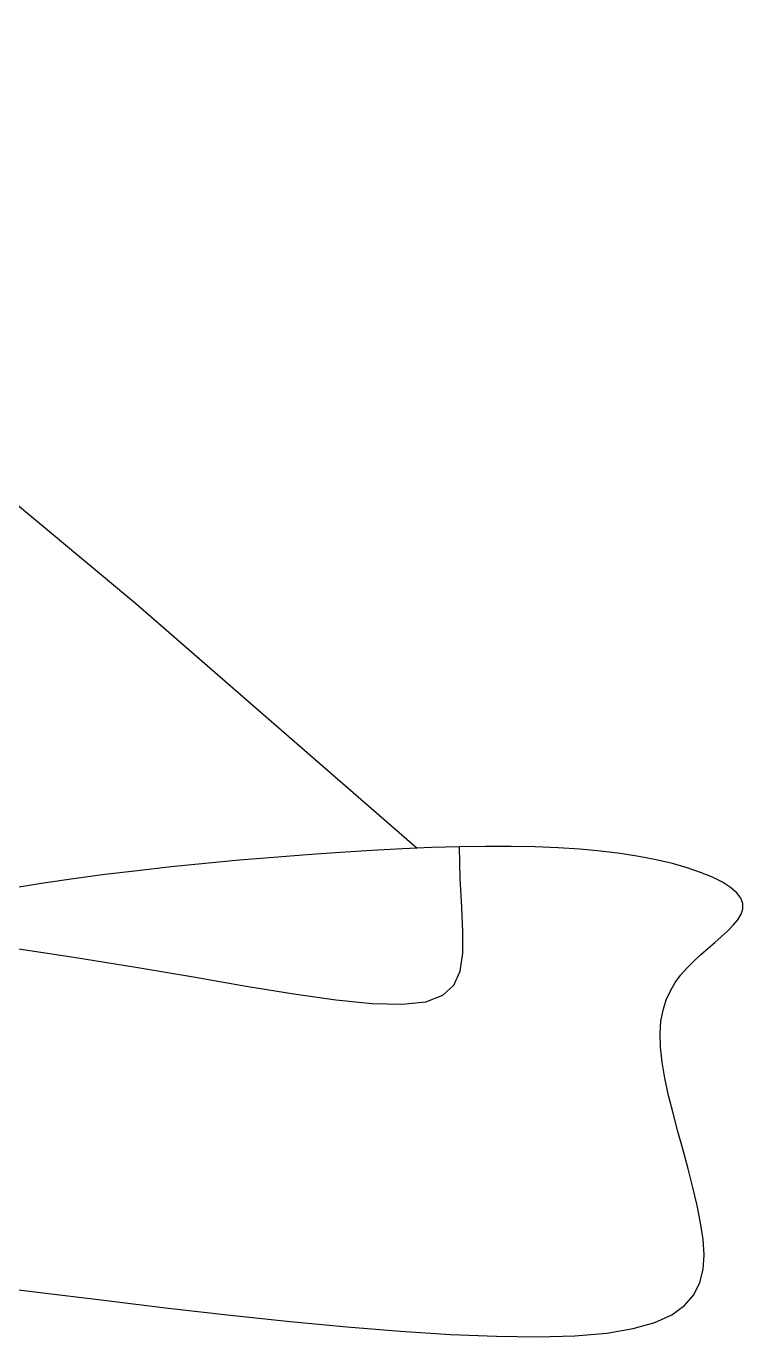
# Model space of a CAD drawing. Header units: millimetres. Extents: x 104198 to 1296755, y -81101 to 81453.
# Drawn here: x 634490.3 to 634530.8, y -26154.8 to -26080.7 of the extents above; entities that cross this region are included whole.
import ezdxf

# ---------------------------------------------------------------- set-up
doc = ezdxf.new("R2010")
doc.units = ezdxf.units.MM
doc.linetypes.add('HIDDEN2', pattern=[0.1875, 0.125, -0.0625])

# ---------------------------------------------------------------- blocks, each defined once
blk = doc.blocks.new('ghfdhrhr')
at = {"color": 250, "linetype": 'HIDDEN2', "ltscale": 600}
for p, q in [((634511.555, -32629.456), (634509.832, -32629.546)), ((634511.555, -32629.456), (634509.832, -32629.546)), ((634511.555, -32629.456), (634509.832, -32629.546)), ((634511.555, -32629.456), (634509.832, -32629.546)), ((634511.555, -32629.456), (634509.832, -32629.546)), ((634511.555, -32629.456), (634509.832, -32629.546)), ((634511.555, -32629.456), (634509.832, -32629.546)), ((634511.555, -32629.456), (634509.832, -32629.546)), ((634511.555, -32629.456), (634509.832, -32629.546)), ((634511.555, -32629.456), (634509.832, -32629.546)), ((634511.555, -32629.456), (634509.832, -32629.546)), ((634511.555, -32629.456), (634509.832, -32629.546)), ((634513.2, -32629.386), (634511.555, -32629.456)), ((634513.2, -32629.386), (634511.555, -32629.456)), ((634513.2, -32629.386), (634511.555, -32629.456)), ((634513.2, -32629.386), (634511.555, -32629.456)), ((634513.2, -32629.386), (634511.555, -32629.456)), ((634513.2, -32629.386), (634511.555, -32629.456)), ((634513.2, -32629.386), (634511.555, -32629.456)), ((634513.2, -32629.386), (634511.555, -32629.456)), ((634513.2, -32629.386), (634511.555, -32629.456)), ((634513.2, -32629.386), (634511.555, -32629.456)), ((634513.2, -32629.386), (634511.555, -32629.456)), ((634513.2, -32629.386), (634511.555, -32629.456)), ((634514.77, -32629.339), (634513.2, -32629.386)), ((634514.77, -32629.339), (634513.2, -32629.386)), ((634514.77, -32629.339), (634513.2, -32629.386)), ((634514.77, -32629.339), (634513.2, -32629.386)), ((634514.77, -32629.339), (634513.2, -32629.386)), ((634514.77, -32629.339), (634513.2, -32629.386)), ((634514.77, -32629.339), (634513.2, -32629.386)), ((634514.77, -32629.339), (634513.2, -32629.386)), ((634514.77, -32629.339), (634513.2, -32629.386)), ((634514.77, -32629.339), (634513.2, -32629.386)), ((634514.77, -32629.339), (634513.2, -32629.386)), ((634514.77, -32629.339), (634513.2, -32629.386)), ((634516.268, -32629.315), (634514.77, -32629.339)), ((634516.268, -32629.315), (634514.77, -32629.339)), ((634516.268, -32629.315), (634514.77, -32629.339)), ((634516.268, -32629.315), (634514.77, -32629.339)), ((634516.268, -32629.315), (634514.77, -32629.339)), ((634516.268, -32629.315), (634514.77, -32629.339)), ((634516.268, -32629.315), (634514.77, -32629.339)), ((634516.268, -32629.315), (634514.77, -32629.339)), ((634516.268, -32629.315), (634514.77, -32629.339)), ((634516.268, -32629.315), (634514.77, -32629.339)), ((634516.268, -32629.315), (634514.77, -32629.339)), ((634516.268, -32629.315), (634514.77, -32629.339)), ((634517.695, -32629.315), (634516.268, -32629.315)), ((634517.695, -32629.315), (634516.268, -32629.315)), ((634517.695, -32629.315), (634516.268, -32629.315)), ((634517.695, -32629.315), (634516.268, -32629.315)), ((634517.695, -32629.315), (634516.268, -32629.315)), ((634517.695, -32629.315), (634516.268, -32629.315)), ((634517.695, -32629.315), (634516.268, -32629.315)), ((634517.695, -32629.315), (634516.268, -32629.315)), ((634517.695, -32629.315), (634516.268, -32629.315)), ((634517.695, -32629.315), (634516.268, -32629.315)), ((634517.695, -32629.315), (634516.268, -32629.315)), ((634517.695, -32629.315), (634516.268, -32629.315)), ((634519.054, -32629.34), (634517.695, -32629.315)), ((634519.054, -32629.34), (634517.695, -32629.315)), ((634519.054, -32629.34), (634517.695, -32629.315)), ((634519.054, -32629.34), (634517.695, -32629.315)), ((634519.054, -32629.34), (634517.695, -32629.315)), ((634519.054, -32629.34), (634517.695, -32629.315)), ((634519.054, -32629.34), (634517.695, -32629.315)), ((634519.054, -32629.34), (634517.695, -32629.315)), ((634519.054, -32629.34), (634517.695, -32629.315)), ((634519.054, -32629.34), (634517.695, -32629.315)), ((634519.054, -32629.34), (634517.695, -32629.315)), ((634519.054, -32629.34), (634517.695, -32629.315)), ((634520.347, -32629.392), (634519.054, -32629.34)), ((634520.347, -32629.392), (634519.054, -32629.34)), ((634520.347, -32629.392), (634519.054, -32629.34)), ((634520.347, -32629.392), (634519.054, -32629.34)), ((634520.347, -32629.392), (634519.054, -32629.34)), ((634520.347, -32629.392), (634519.054, -32629.34)), ((634520.347, -32629.392), (634519.054, -32629.34)), ((634520.347, -32629.392), (634519.054, -32629.34)), ((634520.347, -32629.392), (634519.054, -32629.34)), ((634520.347, -32629.392), (634519.054, -32629.34)), ((634520.347, -32629.392), (634519.054, -32629.34)), ((634520.347, -32629.392), (634519.054, -32629.34)), ((634521.576, -32629.471), (634520.347, -32629.392)), ((634521.576, -32629.471), (634520.347, -32629.392)), ((634521.576, -32629.471), (634520.347, -32629.392)), ((634521.576, -32629.471), (634520.347, -32629.392)), ((634521.576, -32629.471), (634520.347, -32629.392)), ((634521.576, -32629.471), (634520.347, -32629.392)), ((634521.576, -32629.471), (634520.347, -32629.392)), ((634521.576, -32629.471), (634520.347, -32629.392)), ((634521.576, -32629.471), (634520.347, -32629.392)), ((634521.576, -32629.471), (634520.347, -32629.392)), ((634521.576, -32629.471), (634520.347, -32629.392)), ((634521.576, -32629.471), (634520.347, -32629.392)), ((634522.744, -32629.578), (634521.576, -32629.471)), ((634522.744, -32629.578), (634521.576, -32629.471)), ((634522.744, -32629.578), (634521.576, -32629.471)), ((634522.744, -32629.578), (634521.576, -32629.471)), ((634522.744, -32629.578), (634521.576, -32629.471)), ((634522.744, -32629.578), (634521.576, -32629.471)), ((634522.744, -32629.578), (634521.576, -32629.471)), ((634522.744, -32629.578), (634521.576, -32629.471)), ((634522.744, -32629.578), (634521.576, -32629.471)), ((634522.744, -32629.578), (634521.576, -32629.471)), ((634522.744, -32629.578), (634521.576, -32629.471)), ((634522.744, -32629.578), (634521.576, -32629.471)), ((634502.342, -32630.101), (634500.407, -32630.283)), ((634502.342, -32630.101), (634500.407, -32630.283)), ((634502.342, -32630.101), (634500.407, -32630.283)), ((634502.342, -32630.101), (634500.407, -32630.283)), ((634502.342, -32630.101), (634500.407, -32630.283)), ((634502.342, -32630.101), (634500.407, -32630.283)), ((634502.342, -32630.101), (634500.407, -32630.283)), ((634502.342, -32630.101), (634500.407, -32630.283)), ((634502.342, -32630.101), (634500.407, -32630.283)), ((634502.342, -32630.101), (634500.407, -32630.283)), ((634502.342, -32630.101), (634500.407, -32630.283)), ((634502.342, -32630.101), (634500.407, -32630.283)), ((634504.27, -32629.936), (634502.342, -32630.101)), ((634504.27, -32629.936), (634502.342, -32630.101)), ((634504.27, -32629.936), (634502.342, -32630.101)), ((634504.27, -32629.936), (634502.342, -32630.101)), ((634504.27, -32629.936), (634502.342, -32630.101)), ((634504.27, -32629.936), (634502.342, -32630.101)), ((634504.27, -32629.936), (634502.342, -32630.101)), ((634504.27, -32629.936), (634502.342, -32630.101)), ((634504.27, -32629.936), (634502.342, -32630.101)), ((634504.27, -32629.936), (634502.342, -32630.101)), ((634504.27, -32629.936), (634502.342, -32630.101)), ((634504.27, -32629.936), (634502.342, -32630.101)), ((634506.173, -32629.787), (634504.27, -32629.936)), ((634506.173, -32629.787), (634504.27, -32629.936)), ((634506.173, -32629.787), (634504.27, -32629.936)), ((634506.173, -32629.787), (634504.27, -32629.936)), ((634506.173, -32629.787), (634504.27, -32629.936)), ((634506.173, -32629.787), (634504.27, -32629.936)), ((634506.173, -32629.787), (634504.27, -32629.936)), ((634506.173, -32629.787), (634504.27, -32629.936)), ((634506.173, -32629.787), (634504.27, -32629.936)), ((634506.173, -32629.787), (634504.27, -32629.936)), ((634506.173, -32629.787), (634504.27, -32629.936)), ((634506.173, -32629.787), (634504.27, -32629.936)), ((634508.034, -32629.657), (634506.173, -32629.787)), ((634508.034, -32629.657), (634506.173, -32629.787)), ((634508.034, -32629.657), (634506.173, -32629.787)), ((634508.034, -32629.657), (634506.173, -32629.787)), ((634508.034, -32629.657), (634506.173, -32629.787)), ((634508.034, -32629.657), (634506.173, -32629.787)), ((634508.034, -32629.657), (634506.173, -32629.787)), ((634508.034, -32629.657), (634506.173, -32629.787)), ((634508.034, -32629.657), (634506.173, -32629.787)), ((634508.034, -32629.657), (634506.173, -32629.787)), ((634508.034, -32629.657), (634506.173, -32629.787)), ((634508.034, -32629.657), (634506.173, -32629.787)), ((634509.832, -32629.546), (634508.034, -32629.657)), ((634509.832, -32629.546), (634508.034, -32629.657)), ((634509.832, -32629.546), (634508.034, -32629.657)), ((634509.832, -32629.546), (634508.034, -32629.657)), ((634509.832, -32629.546), (634508.034, -32629.657)), ((634509.832, -32629.546), (634508.034, -32629.657)), ((634509.832, -32629.546), (634508.034, -32629.657)), ((634509.832, -32629.546), (634508.034, -32629.657)), ((634509.832, -32629.546), (634508.034, -32629.657)), ((634509.832, -32629.546), (634508.034, -32629.657)), ((634509.832, -32629.546), (634508.034, -32629.657)), ((634509.832, -32629.546), (634508.034, -32629.657)), ((634523.852, -32629.715), (634522.744, -32629.578)), ((634523.852, -32629.715), (634522.744, -32629.578)), ((634523.852, -32629.715), (634522.744, -32629.578)), ((634523.852, -32629.715), (634522.744, -32629.578)), ((634523.852, -32629.715), (634522.744, -32629.578)), ((634523.852, -32629.715), (634522.744, -32629.578)), ((634523.852, -32629.715), (634522.744, -32629.578)), ((634523.852, -32629.715), (634522.744, -32629.578)), ((634523.852, -32629.715), (634522.744, -32629.578)), ((634523.852, -32629.715), (634522.744, -32629.578)), ((634523.852, -32629.715), (634522.744, -32629.578)), ((634523.852, -32629.715), (634522.744, -32629.578)), ((634524.903, -32629.881), (634523.852, -32629.715)), ((634524.903, -32629.881), (634523.852, -32629.715)), ((634524.903, -32629.881), (634523.852, -32629.715)), ((634524.903, -32629.881), (634523.852, -32629.715)), ((634524.903, -32629.881), (634523.852, -32629.715)), ((634524.903, -32629.881), (634523.852, -32629.715)), ((634524.903, -32629.881), (634523.852, -32629.715)), ((634524.903, -32629.881), (634523.852, -32629.715)), ((634524.903, -32629.881), (634523.852, -32629.715)), ((634524.903, -32629.881), (634523.852, -32629.715)), ((634524.903, -32629.881), (634523.852, -32629.715)), ((634524.903, -32629.881), (634523.852, -32629.715)), ((634525.89, -32630.074), (634524.903, -32629.881)), ((634525.89, -32630.074), (634524.903, -32629.881)), ((634525.89, -32630.074), (634524.903, -32629.881)), ((634525.89, -32630.074), (634524.903, -32629.881)), ((634525.89, -32630.074), (634524.903, -32629.881)), ((634525.89, -32630.074), (634524.903, -32629.881)), ((634525.89, -32630.074), (634524.903, -32629.881)), ((634525.89, -32630.074), (634524.903, -32629.881)), ((634525.89, -32630.074), (634524.903, -32629.881)), ((634525.89, -32630.074), (634524.903, -32629.881)), ((634525.89, -32630.074), (634524.903, -32629.881)), ((634525.89, -32630.074), (634524.903, -32629.881)), ((634526.806, -32630.292), (634525.89, -32630.074)), ((634526.806, -32630.292), (634525.89, -32630.074)), ((634526.806, -32630.292), (634525.89, -32630.074)), ((634526.806, -32630.292), (634525.89, -32630.074)), ((634526.806, -32630.292), (634525.89, -32630.074)), ((634526.806, -32630.292), (634525.89, -32630.074)), ((634526.806, -32630.292), (634525.89, -32630.074)), ((634526.806, -32630.292), (634525.89, -32630.074)), ((634526.806, -32630.292), (634525.89, -32630.074)), ((634526.806, -32630.292), (634525.89, -32630.074)), ((634526.806, -32630.292), (634525.89, -32630.074)), ((634526.806, -32630.292), (634525.89, -32630.074)), ((634494.742, -32630.914), (634492.961, -32631.151)), ((634494.742, -32630.914), (634492.961, -32631.151)), ((634494.742, -32630.914), (634492.961, -32631.151)), ((634494.742, -32630.914), (634492.961, -32631.151)), ((634494.742, -32630.914), (634492.961, -32631.151)), ((634494.742, -32630.914), (634492.961, -32631.151)), ((634494.742, -32630.914), (634492.961, -32631.151)), ((634494.742, -32630.914), (634492.961, -32631.151)), ((634494.742, -32630.914), (634492.961, -32631.151)), ((634494.742, -32630.914), (634492.961, -32631.151)), ((634494.742, -32630.914), (634492.961, -32631.151)), ((634494.742, -32630.914), (634492.961, -32631.151)), ((634496.588, -32630.69), (634494.742, -32630.914)), ((634496.588, -32630.69), (634494.742, -32630.914)), ((634496.588, -32630.69), (634494.742, -32630.914)), ((634496.588, -32630.69), (634494.742, -32630.914)), ((634496.588, -32630.69), (634494.742, -32630.914)), ((634496.588, -32630.69), (634494.742, -32630.914)), ((634496.588, -32630.69), (634494.742, -32630.914)), ((634496.588, -32630.69), (634494.742, -32630.914)), ((634496.588, -32630.69), (634494.742, -32630.914)), ((634496.588, -32630.69), (634494.742, -32630.914)), ((634496.588, -32630.69), (634494.742, -32630.914)), ((634496.588, -32630.69), (634494.742, -32630.914)), ((634498.483, -32630.48), (634496.588, -32630.69)), ((634498.483, -32630.48), (634496.588, -32630.69)), ((634498.483, -32630.48), (634496.588, -32630.69)), ((634498.483, -32630.48), (634496.588, -32630.69)), ((634498.483, -32630.48), (634496.588, -32630.69)), ((634498.483, -32630.48), (634496.588, -32630.69)), ((634498.483, -32630.48), (634496.588, -32630.69)), ((634498.483, -32630.48), (634496.588, -32630.69)), ((634498.483, -32630.48), (634496.588, -32630.69)), ((634498.483, -32630.48), (634496.588, -32630.69)), ((634498.483, -32630.48), (634496.588, -32630.69)), ((634498.483, -32630.48), (634496.588, -32630.69)), ((634500.407, -32630.283), (634498.483, -32630.48)), ((634500.407, -32630.283), (634498.483, -32630.48)), ((634500.407, -32630.283), (634498.483, -32630.48)), ((634500.407, -32630.283), (634498.483, -32630.48)), ((634500.407, -32630.283), (634498.483, -32630.48)), ((634500.407, -32630.283), (634498.483, -32630.48)), ((634500.407, -32630.283), (634498.483, -32630.48)), ((634500.407, -32630.283), (634498.483, -32630.48)), ((634500.407, -32630.283), (634498.483, -32630.48)), ((634500.407, -32630.283), (634498.483, -32630.48)), ((634500.407, -32630.283), (634498.483, -32630.48)), ((634500.407, -32630.283), (634498.483, -32630.48)), ((634527.645, -32630.531), (634526.806, -32630.292)), ((634527.645, -32630.531), (634526.806, -32630.292)), ((634527.645, -32630.531), (634526.806, -32630.292)), ((634527.645, -32630.531), (634526.806, -32630.292)), ((634527.645, -32630.531), (634526.806, -32630.292)), ((634527.645, -32630.531), (634526.806, -32630.292)), ((634527.645, -32630.531), (634526.806, -32630.292)), ((634527.645, -32630.531), (634526.806, -32630.292)), ((634527.645, -32630.531), (634526.806, -32630.292)), ((634527.645, -32630.531), (634526.806, -32630.292)), ((634527.645, -32630.531), (634526.806, -32630.292)), ((634527.645, -32630.531), (634526.806, -32630.292)), ((634528.4, -32630.788), (634527.645, -32630.531)), ((634528.4, -32630.788), (634527.645, -32630.531)), ((634528.4, -32630.788), (634527.645, -32630.531)), ((634528.4, -32630.788), (634527.645, -32630.531)), ((634528.4, -32630.788), (634527.645, -32630.531)), ((634528.4, -32630.788), (634527.645, -32630.531)), ((634528.4, -32630.788), (634527.645, -32630.531)), ((634528.4, -32630.788), (634527.645, -32630.531)), ((634528.4, -32630.788), (634527.645, -32630.531)), ((634528.4, -32630.788), (634527.645, -32630.531)), ((634528.4, -32630.788), (634527.645, -32630.531)), ((634528.4, -32630.788), (634527.645, -32630.531)), ((634529.063, -32631.06), (634528.4, -32630.788)), ((634529.063, -32631.06), (634528.4, -32630.788)), ((634529.063, -32631.06), (634528.4, -32630.788)), ((634529.063, -32631.06), (634528.4, -32630.788)), ((634529.063, -32631.06), (634528.4, -32630.788)), ((634529.063, -32631.06), (634528.4, -32630.788)), ((634529.063, -32631.06), (634528.4, -32630.788)), ((634529.063, -32631.06), (634528.4, -32630.788)), ((634529.063, -32631.06), (634528.4, -32630.788)), ((634529.063, -32631.06), (634528.4, -32630.788)), ((634529.063, -32631.06), (634528.4, -32630.788)), ((634529.063, -32631.06), (634528.4, -32630.788)), ((634491.265, -32631.398), (634489.663, -32631.652)), ((634491.265, -32631.398), (634489.663, -32631.652)), ((634491.265, -32631.398), (634489.663, -32631.652)), ((634491.265, -32631.398), (634489.663, -32631.652)), ((634491.265, -32631.398), (634489.663, -32631.652)), ((634491.265, -32631.398), (634489.663, -32631.652)), ((634491.265, -32631.398), (634489.663, -32631.652)), ((634491.265, -32631.398), (634489.663, -32631.652)), ((634491.265, -32631.398), (634489.663, -32631.652)), ((634491.265, -32631.398), (634489.663, -32631.652)), ((634491.265, -32631.398), (634489.663, -32631.652)), ((634491.265, -32631.398), (634489.663, -32631.652)), ((634492.961, -32631.151), (634491.265, -32631.398)), ((634492.961, -32631.151), (634491.265, -32631.398)), ((634492.961, -32631.151), (634491.265, -32631.398)), ((634492.961, -32631.151), (634491.265, -32631.398)), ((634492.961, -32631.151), (634491.265, -32631.398)), ((634492.961, -32631.151), (634491.265, -32631.398)), ((634492.961, -32631.151), (634491.265, -32631.398)), ((634492.961, -32631.151), (634491.265, -32631.398)), ((634492.961, -32631.151), (634491.265, -32631.398)), ((634492.961, -32631.151), (634491.265, -32631.398)), ((634492.961, -32631.151), (634491.265, -32631.398)), ((634492.961, -32631.151), (634491.265, -32631.398)), ((634529.63, -32631.344), (634529.063, -32631.06)), ((634529.63, -32631.344), (634529.063, -32631.06)), ((634529.63, -32631.344), (634529.063, -32631.06)), ((634529.63, -32631.344), (634529.063, -32631.06)), ((634529.63, -32631.344), (634529.063, -32631.06)), ((634529.63, -32631.344), (634529.063, -32631.06)), ((634529.63, -32631.344), (634529.063, -32631.06)), ((634529.63, -32631.344), (634529.063, -32631.06)), ((634529.63, -32631.344), (634529.063, -32631.06)), ((634529.63, -32631.344), (634529.063, -32631.06)), ((634529.63, -32631.344), (634529.063, -32631.06)), ((634529.63, -32631.344), (634529.063, -32631.06)), ((634530.091, -32631.637), (634529.63, -32631.344)), ((634530.091, -32631.637), (634529.63, -32631.344)), ((634530.091, -32631.637), (634529.63, -32631.344)), ((634530.091, -32631.637), (634529.63, -32631.344)), ((634530.091, -32631.637), (634529.63, -32631.344)), ((634530.091, -32631.637), (634529.63, -32631.344)), ((634530.091, -32631.637), (634529.63, -32631.344)), ((634530.091, -32631.637), (634529.63, -32631.344)), ((634530.091, -32631.637), (634529.63, -32631.344)), ((634530.091, -32631.637), (634529.63, -32631.344)), ((634530.091, -32631.637), (634529.63, -32631.344)), ((634530.091, -32631.637), (634529.63, -32631.344)), ((634530.441, -32631.937), (634530.091, -32631.637)), ((634530.441, -32631.937), (634530.091, -32631.637)), ((634530.441, -32631.937), (634530.091, -32631.637)), ((634530.441, -32631.937), (634530.091, -32631.637)), ((634530.441, -32631.937), (634530.091, -32631.637)), ((634530.441, -32631.937), (634530.091, -32631.637)), ((634530.441, -32631.937), (634530.091, -32631.637)), ((634530.441, -32631.937), (634530.091, -32631.637)), ((634530.441, -32631.937), (634530.091, -32631.637)), ((634530.441, -32631.937), (634530.091, -32631.637)), ((634530.441, -32631.937), (634530.091, -32631.637)), ((634530.441, -32631.937), (634530.091, -32631.637)), ((634530.673, -32632.239), (634530.441, -32631.937)), ((634530.673, -32632.239), (634530.441, -32631.937)), ((634530.673, -32632.239), (634530.441, -32631.937)), ((634530.673, -32632.239), (634530.441, -32631.937)), ((634530.673, -32632.239), (634530.441, -32631.937)), ((634530.673, -32632.239), (634530.441, -32631.937)), ((634530.673, -32632.239), (634530.441, -32631.937)), ((634530.673, -32632.239), (634530.441, -32631.937)), ((634530.673, -32632.239), (634530.441, -32631.937)), ((634530.673, -32632.239), (634530.441, -32631.937)), ((634530.673, -32632.239), (634530.441, -32631.937)), ((634530.673, -32632.239), (634530.441, -32631.937)), ((634530.783, -32632.542), (634530.673, -32632.239)), ((634530.783, -32632.542), (634530.673, -32632.239)), ((634530.783, -32632.542), (634530.673, -32632.239)), ((634530.783, -32632.542), (634530.673, -32632.239)), ((634530.783, -32632.542), (634530.673, -32632.239)), ((634530.783, -32632.542), (634530.673, -32632.239)), ((634530.783, -32632.542), (634530.673, -32632.239)), ((634530.783, -32632.542), (634530.673, -32632.239)), ((634530.783, -32632.542), (634530.673, -32632.239)), ((634530.783, -32632.542), (634530.673, -32632.239)), ((634530.783, -32632.542), (634530.673, -32632.239)), ((634530.783, -32632.542), (634530.673, -32632.239)), ((634530.5, -32633.462), (634530.683, -32633.152)), ((634530.5, -32633.462), (634530.683, -32633.152)), ((634530.5, -32633.462), (634530.683, -32633.152)), ((634530.5, -32633.462), (634530.683, -32633.152)), ((634530.5, -32633.462), (634530.683, -32633.152)), ((634530.5, -32633.462), (634530.683, -32633.152)), ((634530.5, -32633.462), (634530.683, -32633.152)), ((634530.5, -32633.462), (634530.683, -32633.152)), ((634530.5, -32633.462), (634530.683, -32633.152)), ((634530.5, -32633.462), (634530.683, -32633.152)), ((634530.5, -32633.462), (634530.683, -32633.152)), ((634530.5, -32633.462), (634530.683, -32633.152)), ((634530.683, -32633.152), (634530.782, -32632.846)), ((634530.683, -32633.152), (634530.782, -32632.846)), ((634530.683, -32633.152), (634530.782, -32632.846)), ((634530.683, -32633.152), (634530.782, -32632.846)), ((634530.683, -32633.152), (634530.782, -32632.846)), ((634530.683, -32633.152), (634530.782, -32632.846)), ((634530.683, -32633.152), (634530.782, -32632.846)), ((634530.683, -32633.152), (634530.782, -32632.846)), ((634530.683, -32633.152), (634530.782, -32632.846)), ((634530.683, -32633.152), (634530.782, -32632.846)), ((634530.683, -32633.152), (634530.782, -32632.846)), ((634530.683, -32633.152), (634530.782, -32632.846)), ((634530.782, -32632.846), (634530.783, -32632.542)), ((634530.782, -32632.846), (634530.783, -32632.542)), ((634530.782, -32632.846), (634530.783, -32632.542)), ((634530.782, -32632.846), (634530.783, -32632.542)), ((634530.782, -32632.846), (634530.783, -32632.542)), ((634530.782, -32632.846), (634530.783, -32632.542)), ((634530.782, -32632.846), (634530.783, -32632.542)), ((634530.782, -32632.846), (634530.783, -32632.542)), ((634530.782, -32632.846), (634530.783, -32632.542)), ((634530.782, -32632.846), (634530.783, -32632.542)), ((634530.782, -32632.846), (634530.783, -32632.542)), ((634530.782, -32632.846), (634530.783, -32632.542)), ((634529.937, -32634.093), (634530.247, -32633.775)), ((634529.937, -32634.093), (634530.247, -32633.775)), ((634529.937, -32634.093), (634530.247, -32633.775)), ((634529.937, -32634.093), (634530.247, -32633.775)), ((634529.937, -32634.093), (634530.247, -32633.775)), ((634529.937, -32634.093), (634530.247, -32633.775)), ((634529.937, -32634.093), (634530.247, -32633.775)), ((634529.937, -32634.093), (634530.247, -32633.775)), ((634529.937, -32634.093), (634530.247, -32633.775)), ((634529.937, -32634.093), (634530.247, -32633.775)), ((634529.937, -32634.093), (634530.247, -32633.775)), ((634529.937, -32634.093), (634530.247, -32633.775)), ((634530.247, -32633.775), (634530.5, -32633.462)), ((634530.247, -32633.775), (634530.5, -32633.462)), ((634530.247, -32633.775), (634530.5, -32633.462)), ((634530.247, -32633.775), (634530.5, -32633.462)), ((634530.247, -32633.775), (634530.5, -32633.462)), ((634530.247, -32633.775), (634530.5, -32633.462)), ((634530.247, -32633.775), (634530.5, -32633.462)), ((634530.247, -32633.775), (634530.5, -32633.462)), ((634530.247, -32633.775), (634530.5, -32633.462)), ((634530.247, -32633.775), (634530.5, -32633.462)), ((634530.247, -32633.775), (634530.5, -32633.462)), ((634530.247, -32633.775), (634530.5, -32633.462)), ((634529.2, -32634.749), (634529.583, -32634.417)), ((634529.2, -32634.749), (634529.583, -32634.417)), ((634529.2, -32634.749), (634529.583, -32634.417)), ((634529.2, -32634.749), (634529.583, -32634.417)), ((634529.2, -32634.749), (634529.583, -32634.417)), ((634529.2, -32634.749), (634529.583, -32634.417)), ((634529.2, -32634.749), (634529.583, -32634.417)), ((634529.2, -32634.749), (634529.583, -32634.417)), ((634529.2, -32634.749), (634529.583, -32634.417)), ((634529.2, -32634.749), (634529.583, -32634.417)), ((634529.2, -32634.749), (634529.583, -32634.417)), ((634529.2, -32634.749), (634529.583, -32634.417)), ((634529.583, -32634.417), (634529.937, -32634.093)), ((634529.583, -32634.417), (634529.937, -32634.093)), ((634529.583, -32634.417), (634529.937, -32634.093)), ((634529.583, -32634.417), (634529.937, -32634.093)), ((634529.583, -32634.417), (634529.937, -32634.093)), ((634529.583, -32634.417), (634529.937, -32634.093)), ((634529.583, -32634.417), (634529.937, -32634.093)), ((634529.583, -32634.417), (634529.937, -32634.093)), ((634529.583, -32634.417), (634529.937, -32634.093)), ((634529.583, -32634.417), (634529.937, -32634.093)), ((634529.583, -32634.417), (634529.937, -32634.093)), ((634529.583, -32634.417), (634529.937, -32634.093)), ((634528.4, -32635.437), (634528.801, -32635.088)), ((634528.4, -32635.437), (634528.801, -32635.088)), ((634528.4, -32635.437), (634528.801, -32635.088)), ((634528.4, -32635.437), (634528.801, -32635.088)), ((634528.4, -32635.437), (634528.801, -32635.088)), ((634528.4, -32635.437), (634528.801, -32635.088)), ((634528.4, -32635.437), (634528.801, -32635.088)), ((634528.4, -32635.437), (634528.801, -32635.088)), ((634528.4, -32635.437), (634528.801, -32635.088)), ((634528.4, -32635.437), (634528.801, -32635.088)), ((634528.4, -32635.437), (634528.801, -32635.088)), ((634528.4, -32635.437), (634528.801, -32635.088)), ((634528.801, -32635.088), (634529.2, -32634.749)), ((634528.801, -32635.088), (634529.2, -32634.749)), ((634528.801, -32635.088), (634529.2, -32634.749)), ((634528.801, -32635.088), (634529.2, -32634.749)), ((634528.801, -32635.088), (634529.2, -32634.749)), ((634528.801, -32635.088), (634529.2, -32634.749)), ((634528.801, -32635.088), (634529.2, -32634.749)), ((634528.801, -32635.088), (634529.2, -32634.749)), ((634528.801, -32635.088), (634529.2, -32634.749)), ((634528.801, -32635.088), (634529.2, -32634.749)), ((634528.801, -32635.088), (634529.2, -32634.749)), ((634528.801, -32635.088), (634529.2, -32634.749)), ((634527.636, -32636.173), (634528.009, -32635.796)), ((634527.636, -32636.173), (634528.009, -32635.796)), ((634527.636, -32636.173), (634528.009, -32635.796)), ((634527.636, -32636.173), (634528.009, -32635.796)), ((634527.636, -32636.173), (634528.009, -32635.796)), ((634527.636, -32636.173), (634528.009, -32635.796)), ((634527.636, -32636.173), (634528.009, -32635.796)), ((634527.636, -32636.173), (634528.009, -32635.796)), ((634527.636, -32636.173), (634528.009, -32635.796)), ((634527.636, -32636.173), (634528.009, -32635.796)), ((634527.636, -32636.173), (634528.009, -32635.796)), ((634527.636, -32636.173), (634528.009, -32635.796)), ((634528.009, -32635.796), (634528.4, -32635.437)), ((634528.009, -32635.796), (634528.4, -32635.437)), ((634528.009, -32635.796), (634528.4, -32635.437)), ((634528.009, -32635.796), (634528.4, -32635.437)), ((634528.009, -32635.796), (634528.4, -32635.437)), ((634528.009, -32635.796), (634528.4, -32635.437)), ((634528.009, -32635.796), (634528.4, -32635.437)), ((634528.009, -32635.796), (634528.4, -32635.437)), ((634528.009, -32635.796), (634528.4, -32635.437)), ((634528.009, -32635.796), (634528.4, -32635.437)), ((634528.009, -32635.796), (634528.4, -32635.437)), ((634528.009, -32635.796), (634528.4, -32635.437)), ((634526.972, -32637.006), (634527.288, -32636.574)), ((634526.972, -32637.006), (634527.288, -32636.574)), ((634526.972, -32637.006), (634527.288, -32636.574)), ((634526.972, -32637.006), (634527.288, -32636.574)), ((634526.972, -32637.006), (634527.288, -32636.574)), ((634526.972, -32637.006), (634527.288, -32636.574)), ((634526.972, -32637.006), (634527.288, -32636.574)), ((634526.972, -32637.006), (634527.288, -32636.574)), ((634526.972, -32637.006), (634527.288, -32636.574)), ((634526.972, -32637.006), (634527.288, -32636.574)), ((634526.972, -32637.006), (634527.288, -32636.574)), ((634526.972, -32637.006), (634527.288, -32636.574)), ((634527.288, -32636.574), (634527.636, -32636.173)), ((634527.288, -32636.574), (634527.636, -32636.173)), ((634527.288, -32636.574), (634527.636, -32636.173)), ((634527.288, -32636.574), (634527.636, -32636.173)), ((634527.288, -32636.574), (634527.636, -32636.173)), ((634527.288, -32636.574), (634527.636, -32636.173)), ((634527.288, -32636.574), (634527.636, -32636.173)), ((634527.288, -32636.574), (634527.636, -32636.173)), ((634527.288, -32636.574), (634527.636, -32636.173)), ((634527.288, -32636.574), (634527.636, -32636.173)), ((634527.288, -32636.574), (634527.636, -32636.173)), ((634527.288, -32636.574), (634527.636, -32636.173)), ((634526.463, -32637.993), (634526.694, -32637.477)), ((634526.463, -32637.993), (634526.694, -32637.477)), ((634526.463, -32637.993), (634526.694, -32637.477)), ((634526.463, -32637.993), (634526.694, -32637.477)), ((634526.463, -32637.993), (634526.694, -32637.477)), ((634526.463, -32637.993), (634526.694, -32637.477)), ((634526.463, -32637.993), (634526.694, -32637.477)), ((634526.463, -32637.993), (634526.694, -32637.477)), ((634526.463, -32637.993), (634526.694, -32637.477)), ((634526.463, -32637.993), (634526.694, -32637.477)), ((634526.463, -32637.993), (634526.694, -32637.477)), ((634526.463, -32637.993), (634526.694, -32637.477)), ((634526.694, -32637.477), (634526.972, -32637.006)), ((634526.694, -32637.477), (634526.972, -32637.006)), ((634526.694, -32637.477), (634526.972, -32637.006)), ((634526.694, -32637.477), (634526.972, -32637.006)), ((634526.694, -32637.477), (634526.972, -32637.006)), ((634526.694, -32637.477), (634526.972, -32637.006)), ((634526.694, -32637.477), (634526.972, -32637.006)), ((634526.694, -32637.477), (634526.972, -32637.006)), ((634526.694, -32637.477), (634526.972, -32637.006)), ((634526.694, -32637.477), (634526.972, -32637.006)), ((634526.694, -32637.477), (634526.972, -32637.006)), ((634526.694, -32637.477), (634526.972, -32637.006)), ((634526.283, -32638.562), (634526.463, -32637.993)), ((634526.283, -32638.562), (634526.463, -32637.993)), ((634526.283, -32638.562), (634526.463, -32637.993)), ((634526.283, -32638.562), (634526.463, -32637.993)), ((634526.283, -32638.562), (634526.463, -32637.993)), ((634526.283, -32638.562), (634526.463, -32637.993)), ((634526.283, -32638.562), (634526.463, -32637.993)), ((634526.283, -32638.562), (634526.463, -32637.993)), ((634526.283, -32638.562), (634526.463, -32637.993)), ((634526.283, -32638.562), (634526.463, -32637.993)), ((634526.283, -32638.562), (634526.463, -32637.993)), ((634526.283, -32638.562), (634526.463, -32637.993)), ((634526.162, -32639.19), (634526.283, -32638.562)), ((634526.162, -32639.19), (634526.283, -32638.562)), ((634526.162, -32639.19), (634526.283, -32638.562)), ((634526.162, -32639.19), (634526.283, -32638.562)), ((634526.162, -32639.19), (634526.283, -32638.562)), ((634526.162, -32639.19), (634526.283, -32638.562)), ((634526.162, -32639.19), (634526.283, -32638.562)), ((634526.162, -32639.19), (634526.283, -32638.562)), ((634526.162, -32639.19), (634526.283, -32638.562)), ((634526.162, -32639.19), (634526.283, -32638.562)), ((634526.162, -32639.19), (634526.283, -32638.562)), ((634526.162, -32639.19), (634526.283, -32638.562)), ((634526.108, -32639.885), (634526.162, -32639.19)), ((634526.108, -32639.885), (634526.162, -32639.19)), ((634526.108, -32639.885), (634526.162, -32639.19)), ((634526.108, -32639.885), (634526.162, -32639.19)), ((634526.108, -32639.885), (634526.162, -32639.19)), ((634526.108, -32639.885), (634526.162, -32639.19)), ((634526.108, -32639.885), (634526.162, -32639.19)), ((634526.108, -32639.885), (634526.162, -32639.19)), ((634526.108, -32639.885), (634526.162, -32639.19)), ((634526.108, -32639.885), (634526.162, -32639.19)), ((634526.108, -32639.885), (634526.162, -32639.19)), ((634526.108, -32639.885), (634526.162, -32639.19)), ((634526.126, -32640.654), (634526.108, -32639.885)), ((634526.126, -32640.654), (634526.108, -32639.885)), ((634526.126, -32640.654), (634526.108, -32639.885)), ((634526.126, -32640.654), (634526.108, -32639.885)), ((634526.126, -32640.654), (634526.108, -32639.885)), ((634526.126, -32640.654), (634526.108, -32639.885)), ((634526.126, -32640.654), (634526.108, -32639.885)), ((634526.126, -32640.654), (634526.108, -32639.885)), ((634526.126, -32640.654), (634526.108, -32639.885)), ((634526.126, -32640.654), (634526.108, -32639.885)), ((634526.126, -32640.654), (634526.108, -32639.885)), ((634526.126, -32640.654), (634526.108, -32639.885)), ((634526.22, -32641.5), (634526.126, -32640.654)), ((634526.22, -32641.5), (634526.126, -32640.654)), ((634526.22, -32641.5), (634526.126, -32640.654)), ((634526.22, -32641.5), (634526.126, -32640.654)), ((634526.22, -32641.5), (634526.126, -32640.654)), ((634526.22, -32641.5), (634526.126, -32640.654)), ((634526.22, -32641.5), (634526.126, -32640.654)), ((634526.22, -32641.5), (634526.126, -32640.654)), ((634526.22, -32641.5), (634526.126, -32640.654)), ((634526.22, -32641.5), (634526.126, -32640.654)), ((634526.22, -32641.5), (634526.126, -32640.654)), ((634526.22, -32641.5), (634526.126, -32640.654)), ((634526.381, -32642.413), (634526.22, -32641.5)), ((634526.381, -32642.413), (634526.22, -32641.5)), ((634526.381, -32642.413), (634526.22, -32641.5)), ((634526.381, -32642.413), (634526.22, -32641.5)), ((634526.381, -32642.413), (634526.22, -32641.5)), ((634526.381, -32642.413), (634526.22, -32641.5)), ((634526.381, -32642.413), (634526.22, -32641.5)), ((634526.381, -32642.413), (634526.22, -32641.5)), ((634526.381, -32642.413), (634526.22, -32641.5)), ((634526.381, -32642.413), (634526.22, -32641.5)), ((634526.381, -32642.413), (634526.22, -32641.5)), ((634526.381, -32642.413), (634526.22, -32641.5)), ((634526.593, -32643.381), (634526.381, -32642.413)), ((634526.593, -32643.381), (634526.381, -32642.413)), ((634526.593, -32643.381), (634526.381, -32642.413)), ((634526.593, -32643.381), (634526.381, -32642.413)), ((634526.593, -32643.381), (634526.381, -32642.413)), ((634526.593, -32643.381), (634526.381, -32642.413)), ((634526.593, -32643.381), (634526.381, -32642.413)), ((634526.593, -32643.381), (634526.381, -32642.413)), ((634526.593, -32643.381), (634526.381, -32642.413)), ((634526.593, -32643.381), (634526.381, -32642.413)), ((634526.593, -32643.381), (634526.381, -32642.413)), ((634526.593, -32643.381), (634526.381, -32642.413)), ((634526.845, -32644.391), (634526.593, -32643.381)), ((634526.845, -32644.391), (634526.593, -32643.381)), ((634526.845, -32644.391), (634526.593, -32643.381)), ((634526.845, -32644.391), (634526.593, -32643.381)), ((634526.845, -32644.391), (634526.593, -32643.381)), ((634526.845, -32644.391), (634526.593, -32643.381)), ((634526.845, -32644.391), (634526.593, -32643.381)), ((634526.845, -32644.391), (634526.593, -32643.381)), ((634526.845, -32644.391), (634526.593, -32643.381)), ((634526.845, -32644.391), (634526.593, -32643.381)), ((634526.845, -32644.391), (634526.593, -32643.381)), ((634526.845, -32644.391), (634526.593, -32643.381)), ((634527.121, -32645.429), (634526.845, -32644.391)), ((634527.121, -32645.429), (634526.845, -32644.391)), ((634527.121, -32645.429), (634526.845, -32644.391)), ((634527.121, -32645.429), (634526.845, -32644.391)), ((634527.121, -32645.429), (634526.845, -32644.391)), ((634527.121, -32645.429), (634526.845, -32644.391)), ((634527.121, -32645.429), (634526.845, -32644.391)), ((634527.121, -32645.429), (634526.845, -32644.391)), ((634527.121, -32645.429), (634526.845, -32644.391)), ((634527.121, -32645.429), (634526.845, -32644.391)), ((634527.121, -32645.429), (634526.845, -32644.391)), ((634527.121, -32645.429), (634526.845, -32644.391)), ((634527.408, -32646.482), (634527.121, -32645.429)), ((634527.408, -32646.482), (634527.121, -32645.429)), ((634527.408, -32646.482), (634527.121, -32645.429)), ((634527.408, -32646.482), (634527.121, -32645.429)), ((634527.408, -32646.482), (634527.121, -32645.429)), ((634527.408, -32646.482), (634527.121, -32645.429)), ((634527.408, -32646.482), (634527.121, -32645.429)), ((634527.408, -32646.482), (634527.121, -32645.429)), ((634527.408, -32646.482), (634527.121, -32645.429)), ((634527.408, -32646.482), (634527.121, -32645.429)), ((634527.408, -32646.482), (634527.121, -32645.429)), ((634527.408, -32646.482), (634527.121, -32645.429)), ((634527.694, -32647.537), (634527.408, -32646.482)), ((634527.694, -32647.537), (634527.408, -32646.482)), ((634527.694, -32647.537), (634527.408, -32646.482)), ((634527.694, -32647.537), (634527.408, -32646.482)), ((634527.694, -32647.537), (634527.408, -32646.482)), ((634527.694, -32647.537), (634527.408, -32646.482)), ((634527.694, -32647.537), (634527.408, -32646.482)), ((634527.694, -32647.537), (634527.408, -32646.482)), ((634527.694, -32647.537), (634527.408, -32646.482)), ((634527.694, -32647.537), (634527.408, -32646.482)), ((634527.694, -32647.537), (634527.408, -32646.482)), ((634527.694, -32647.537), (634527.408, -32646.482)), ((634527.963, -32648.581), (634527.694, -32647.537)), ((634527.963, -32648.581), (634527.694, -32647.537)), ((634527.963, -32648.581), (634527.694, -32647.537)), ((634527.963, -32648.581), (634527.694, -32647.537)), ((634527.963, -32648.581), (634527.694, -32647.537)), ((634527.963, -32648.581), (634527.694, -32647.537)), ((634527.963, -32648.581), (634527.694, -32647.537)), ((634527.963, -32648.581), (634527.694, -32647.537)), ((634527.963, -32648.581), (634527.694, -32647.537)), ((634527.963, -32648.581), (634527.694, -32647.537)), ((634527.963, -32648.581), (634527.694, -32647.537)), ((634527.963, -32648.581), (634527.694, -32647.537)), ((634528.203, -32649.6), (634527.963, -32648.581)), ((634528.203, -32649.6), (634527.963, -32648.581)), ((634528.203, -32649.6), (634527.963, -32648.581)), ((634528.203, -32649.6), (634527.963, -32648.581)), ((634528.203, -32649.6), (634527.963, -32648.581)), ((634528.203, -32649.6), (634527.963, -32648.581)), ((634528.203, -32649.6), (634527.963, -32648.581)), ((634528.203, -32649.6), (634527.963, -32648.581)), ((634528.203, -32649.6), (634527.963, -32648.581)), ((634528.203, -32649.6), (634527.963, -32648.581)), ((634528.203, -32649.6), (634527.963, -32648.581)), ((634528.203, -32649.6), (634527.963, -32648.581)), ((634528.4, -32650.583), (634528.203, -32649.6)), ((634528.4, -32650.583), (634528.203, -32649.6)), ((634528.4, -32650.583), (634528.203, -32649.6)), ((634528.4, -32650.583), (634528.203, -32649.6)), ((634528.4, -32650.583), (634528.203, -32649.6)), ((634528.4, -32650.583), (634528.203, -32649.6)), ((634528.4, -32650.583), (634528.203, -32649.6)), ((634528.4, -32650.583), (634528.203, -32649.6)), ((634528.4, -32650.583), (634528.203, -32649.6)), ((634528.4, -32650.583), (634528.203, -32649.6)), ((634528.4, -32650.583), (634528.203, -32649.6)), ((634528.4, -32650.583), (634528.203, -32649.6)), ((634528.538, -32651.516), (634528.4, -32650.583)), ((634528.538, -32651.516), (634528.4, -32650.583)), ((634528.538, -32651.516), (634528.4, -32650.583)), ((634528.538, -32651.516), (634528.4, -32650.583)), ((634528.538, -32651.516), (634528.4, -32650.583)), ((634528.538, -32651.516), (634528.4, -32650.583)), ((634528.538, -32651.516), (634528.4, -32650.583)), ((634528.538, -32651.516), (634528.4, -32650.583)), ((634528.538, -32651.516), (634528.4, -32650.583)), ((634528.538, -32651.516), (634528.4, -32650.583)), ((634528.538, -32651.516), (634528.4, -32650.583)), ((634528.538, -32651.516), (634528.4, -32650.583)), ((634528.594, -32652.394), (634528.538, -32651.516)), ((634528.594, -32652.394), (634528.538, -32651.516)), ((634528.594, -32652.394), (634528.538, -32651.516)), ((634528.594, -32652.394), (634528.538, -32651.516)), ((634528.594, -32652.394), (634528.538, -32651.516)), ((634528.594, -32652.394), (634528.538, -32651.516)), ((634528.594, -32652.394), (634528.538, -32651.516)), ((634528.594, -32652.394), (634528.538, -32651.516)), ((634528.594, -32652.394), (634528.538, -32651.516)), ((634528.594, -32652.394), (634528.538, -32651.516)), ((634528.594, -32652.394), (634528.538, -32651.516)), ((634528.594, -32652.394), (634528.538, -32651.516)), ((634528.543, -32653.211), (634528.594, -32652.394)), ((634528.543, -32653.211), (634528.594, -32652.394)), ((634528.543, -32653.211), (634528.594, -32652.394)), ((634528.543, -32653.211), (634528.594, -32652.394)), ((634528.543, -32653.211), (634528.594, -32652.394)), ((634528.543, -32653.211), (634528.594, -32652.394)), ((634528.543, -32653.211), (634528.594, -32652.394)), ((634528.543, -32653.211), (634528.594, -32652.394)), ((634528.543, -32653.211), (634528.594, -32652.394)), ((634528.543, -32653.211), (634528.594, -32652.394)), ((634528.543, -32653.211), (634528.594, -32652.394)), ((634528.543, -32653.211), (634528.594, -32652.394)), ((634528.36, -32653.962), (634528.543, -32653.211)), ((634528.36, -32653.962), (634528.543, -32653.211)), ((634528.36, -32653.962), (634528.543, -32653.211)), ((634528.36, -32653.962), (634528.543, -32653.211)), ((634528.36, -32653.962), (634528.543, -32653.211)), ((634528.36, -32653.962), (634528.543, -32653.211)), ((634528.36, -32653.962), (634528.543, -32653.211)), ((634528.36, -32653.962), (634528.543, -32653.211)), ((634528.36, -32653.962), (634528.543, -32653.211)), ((634528.36, -32653.962), (634528.543, -32653.211)), ((634528.36, -32653.962), (634528.543, -32653.211)), ((634528.36, -32653.962), (634528.543, -32653.211)), ((634487.089, -32654.012), (634490.931, -32654.492)), ((634487.089, -32654.012), (634490.931, -32654.492)), ((634487.089, -32654.012), (634490.931, -32654.492)), ((634487.089, -32654.012), (634490.931, -32654.492)), ((634487.089, -32654.012), (634490.931, -32654.492)), ((634487.089, -32654.012), (634490.931, -32654.492)), ((634487.089, -32654.012), (634490.931, -32654.492)), ((634487.089, -32654.012), (634490.931, -32654.492)), ((634487.089, -32654.012), (634490.931, -32654.492)), ((634487.089, -32654.012), (634490.931, -32654.492)), ((634487.089, -32654.012), (634490.931, -32654.492)), ((634487.089, -32654.012), (634490.931, -32654.492)), ((634490.931, -32654.492), (634494.675, -32654.958)), ((634490.931, -32654.492), (634494.675, -32654.958)), ((634490.931, -32654.492), (634494.675, -32654.958)), ((634490.931, -32654.492), (634494.675, -32654.958)), ((634490.931, -32654.492), (634494.675, -32654.958)), ((634490.931, -32654.492), (634494.675, -32654.958)), ((634490.931, -32654.492), (634494.675, -32654.958)), ((634490.931, -32654.492), (634494.675, -32654.958)), ((634490.931, -32654.492), (634494.675, -32654.958)), ((634490.931, -32654.492), (634494.675, -32654.958)), ((634490.931, -32654.492), (634494.675, -32654.958)), ((634490.931, -32654.492), (634494.675, -32654.958)), ((634527.499, -32655.248), (634528.021, -32654.643)), ((634527.499, -32655.248), (634528.021, -32654.643)), ((634527.499, -32655.248), (634528.021, -32654.643)), ((634527.499, -32655.248), (634528.021, -32654.643)), ((634527.499, -32655.248), (634528.021, -32654.643)), ((634527.499, -32655.248), (634528.021, -32654.643)), ((634527.499, -32655.248), (634528.021, -32654.643)), ((634527.499, -32655.248), (634528.021, -32654.643)), ((634527.499, -32655.248), (634528.021, -32654.643)), ((634527.499, -32655.248), (634528.021, -32654.643)), ((634527.499, -32655.248), (634528.021, -32654.643)), ((634527.499, -32655.248), (634528.021, -32654.643)), ((634528.021, -32654.643), (634528.36, -32653.962)), ((634528.021, -32654.643), (634528.36, -32653.962)), ((634528.021, -32654.643), (634528.36, -32653.962)), ((634528.021, -32654.643), (634528.36, -32653.962)), ((634528.021, -32654.643), (634528.36, -32653.962)), ((634528.021, -32654.643), (634528.36, -32653.962)), ((634528.021, -32654.643), (634528.36, -32653.962)), ((634528.021, -32654.643), (634528.36, -32653.962)), ((634528.021, -32654.643), (634528.36, -32653.962)), ((634528.021, -32654.643), (634528.36, -32653.962)), ((634528.021, -32654.643), (634528.36, -32653.962)), ((634528.021, -32654.643), (634528.36, -32653.962)), ((634494.675, -32654.958), (634498.315, -32655.396)), ((634494.675, -32654.958), (634498.315, -32655.396)), ((634494.675, -32654.958), (634498.315, -32655.396)), ((634494.675, -32654.958), (634498.315, -32655.396)), ((634494.675, -32654.958), (634498.315, -32655.396)), ((634494.675, -32654.958), (634498.315, -32655.396)), ((634494.675, -32654.958), (634498.315, -32655.396)), ((634494.675, -32654.958), (634498.315, -32655.396)), ((634494.675, -32654.958), (634498.315, -32655.396)), ((634494.675, -32654.958), (634498.315, -32655.396)), ((634494.675, -32654.958), (634498.315, -32655.396)), ((634494.675, -32654.958), (634498.315, -32655.396)), ((634526.771, -32655.772), (634527.499, -32655.248)), ((634526.771, -32655.772), (634527.499, -32655.248)), ((634526.771, -32655.772), (634527.499, -32655.248)), ((634526.771, -32655.772), (634527.499, -32655.248)), ((634526.771, -32655.772), (634527.499, -32655.248)), ((634526.771, -32655.772), (634527.499, -32655.248)), ((634526.771, -32655.772), (634527.499, -32655.248)), ((634526.771, -32655.772), (634527.499, -32655.248)), ((634526.771, -32655.772), (634527.499, -32655.248)), ((634526.771, -32655.772), (634527.499, -32655.248)), ((634526.771, -32655.772), (634527.499, -32655.248)), ((634526.771, -32655.772), (634527.499, -32655.248)), ((634498.315, -32655.396), (634501.833, -32655.797)), ((634498.315, -32655.396), (634501.833, -32655.797)), ((634498.315, -32655.396), (634501.833, -32655.797)), ((634498.315, -32655.396), (634501.833, -32655.797)), ((634498.315, -32655.396), (634501.833, -32655.797)), ((634498.315, -32655.396), (634501.833, -32655.797)), ((634498.315, -32655.396), (634501.833, -32655.797)), ((634498.315, -32655.396), (634501.833, -32655.797)), ((634498.315, -32655.396), (634501.833, -32655.797)), ((634498.315, -32655.396), (634501.833, -32655.797)), ((634498.315, -32655.396), (634501.833, -32655.797)), ((634498.315, -32655.396), (634501.833, -32655.797)), ((634501.833, -32655.797), (634505.206, -32656.153)), ((634501.833, -32655.797), (634505.206, -32656.153)), ((634501.833, -32655.797), (634505.206, -32656.153)), ((634501.833, -32655.797), (634505.206, -32656.153)), ((634501.833, -32655.797), (634505.206, -32656.153)), ((634501.833, -32655.797), (634505.206, -32656.153)), ((634501.833, -32655.797), (634505.206, -32656.153)), ((634501.833, -32655.797), (634505.206, -32656.153)), ((634501.833, -32655.797), (634505.206, -32656.153)), ((634501.833, -32655.797), (634505.206, -32656.153)), ((634501.833, -32655.797), (634505.206, -32656.153)), ((634501.833, -32655.797), (634505.206, -32656.153)), ((634525.811, -32656.21), (634526.771, -32655.772)), ((634525.811, -32656.21), (634526.771, -32655.772)), ((634525.811, -32656.21), (634526.771, -32655.772)), ((634525.811, -32656.21), (634526.771, -32655.772)), ((634525.811, -32656.21), (634526.771, -32655.772)), ((634525.811, -32656.21), (634526.771, -32655.772)), ((634525.811, -32656.21), (634526.771, -32655.772)), ((634525.811, -32656.21), (634526.771, -32655.772)), ((634525.811, -32656.21), (634526.771, -32655.772)), ((634525.811, -32656.21), (634526.771, -32655.772)), ((634525.811, -32656.21), (634526.771, -32655.772)), ((634525.811, -32656.21), (634526.771, -32655.772)), ((634505.206, -32656.153), (634508.417, -32656.458)), ((634505.206, -32656.153), (634508.417, -32656.458)), ((634505.206, -32656.153), (634508.417, -32656.458)), ((634505.206, -32656.153), (634508.417, -32656.458)), ((634505.206, -32656.153), (634508.417, -32656.458)), ((634505.206, -32656.153), (634508.417, -32656.458)), ((634505.206, -32656.153), (634508.417, -32656.458)), ((634505.206, -32656.153), (634508.417, -32656.458)), ((634505.206, -32656.153), (634508.417, -32656.458)), ((634505.206, -32656.153), (634508.417, -32656.458)), ((634505.206, -32656.153), (634508.417, -32656.458)), ((634505.206, -32656.153), (634508.417, -32656.458)), ((634508.417, -32656.458), (634511.443, -32656.704)), ((634508.417, -32656.458), (634511.443, -32656.704)), ((634508.417, -32656.458), (634511.443, -32656.704)), ((634508.417, -32656.458), (634511.443, -32656.704)), ((634508.417, -32656.458), (634511.443, -32656.704)), ((634508.417, -32656.458), (634511.443, -32656.704)), ((634508.417, -32656.458), (634511.443, -32656.704)), ((634508.417, -32656.458), (634511.443, -32656.704)), ((634508.417, -32656.458), (634511.443, -32656.704)), ((634508.417, -32656.458), (634511.443, -32656.704)), ((634508.417, -32656.458), (634511.443, -32656.704)), ((634508.417, -32656.458), (634511.443, -32656.704)), ((634511.443, -32656.704), (634514.264, -32656.885)), ((634511.443, -32656.704), (634514.264, -32656.885)), ((634511.443, -32656.704), (634514.264, -32656.885)), ((634511.443, -32656.704), (634514.264, -32656.885)), ((634511.443, -32656.704), (634514.264, -32656.885)), ((634511.443, -32656.704), (634514.264, -32656.885)), ((634511.443, -32656.704), (634514.264, -32656.885)), ((634511.443, -32656.704), (634514.264, -32656.885)), ((634511.443, -32656.704), (634514.264, -32656.885)), ((634511.443, -32656.704), (634514.264, -32656.885)), ((634511.443, -32656.704), (634514.264, -32656.885)), ((634511.443, -32656.704), (634514.264, -32656.885)), ((634521.296, -32656.962), (634523.095, -32656.81)), ((634521.296, -32656.962), (634523.095, -32656.81)), ((634521.296, -32656.962), (634523.095, -32656.81)), ((634521.296, -32656.962), (634523.095, -32656.81)), ((634521.296, -32656.962), (634523.095, -32656.81)), ((634521.296, -32656.962), (634523.095, -32656.81)), ((634521.296, -32656.962), (634523.095, -32656.81)), ((634521.296, -32656.962), (634523.095, -32656.81)), ((634521.296, -32656.962), (634523.095, -32656.81)), ((634521.296, -32656.962), (634523.095, -32656.81)), ((634521.296, -32656.962), (634523.095, -32656.81)), ((634521.296, -32656.962), (634523.095, -32656.81)), ((634523.095, -32656.81), (634524.594, -32656.558)), ((634523.095, -32656.81), (634524.594, -32656.558)), ((634523.095, -32656.81), (634524.594, -32656.558)), ((634523.095, -32656.81), (634524.594, -32656.558)), ((634523.095, -32656.81), (634524.594, -32656.558)), ((634523.095, -32656.81), (634524.594, -32656.558)), ((634523.095, -32656.81), (634524.594, -32656.558)), ((634523.095, -32656.81), (634524.594, -32656.558)), ((634523.095, -32656.81), (634524.594, -32656.558)), ((634523.095, -32656.81), (634524.594, -32656.558)), ((634523.095, -32656.81), (634524.594, -32656.558)), ((634523.095, -32656.81), (634524.594, -32656.558)), ((634524.594, -32656.558), (634525.811, -32656.21)), ((634524.594, -32656.558), (634525.811, -32656.21)), ((634524.594, -32656.558), (634525.811, -32656.21)), ((634524.594, -32656.558), (634525.811, -32656.21)), ((634524.594, -32656.558), (634525.811, -32656.21)), ((634524.594, -32656.558), (634525.811, -32656.21)), ((634524.594, -32656.558), (634525.811, -32656.21)), ((634524.594, -32656.558), (634525.811, -32656.21)), ((634524.594, -32656.558), (634525.811, -32656.21)), ((634524.594, -32656.558), (634525.811, -32656.21)), ((634524.594, -32656.558), (634525.811, -32656.21)), ((634524.594, -32656.558), (634525.811, -32656.21)), ((634514.264, -32656.885), (634516.861, -32656.993)), ((634514.264, -32656.885), (634516.861, -32656.993)), ((634514.264, -32656.885), (634516.861, -32656.993)), ((634514.264, -32656.885), (634516.861, -32656.993)), ((634514.264, -32656.885), (634516.861, -32656.993)), ((634514.264, -32656.885), (634516.861, -32656.993)), ((634514.264, -32656.885), (634516.861, -32656.993)), ((634514.264, -32656.885), (634516.861, -32656.993)), ((634514.264, -32656.885), (634516.861, -32656.993)), ((634514.264, -32656.885), (634516.861, -32656.993)), ((634514.264, -32656.885), (634516.861, -32656.993)), ((634514.264, -32656.885), (634516.861, -32656.993)), ((634516.861, -32656.993), (634519.211, -32657.021)), ((634516.861, -32656.993), (634519.211, -32657.021)), ((634516.861, -32656.993), (634519.211, -32657.021)), ((634516.861, -32656.993), (634519.211, -32657.021)), ((634516.861, -32656.993), (634519.211, -32657.021)), ((634516.861, -32656.993), (634519.211, -32657.021)), ((634516.861, -32656.993), (634519.211, -32657.021)), ((634516.861, -32656.993), (634519.211, -32657.021)), ((634516.861, -32656.993), (634519.211, -32657.021)), ((634516.861, -32656.993), (634519.211, -32657.021)), ((634516.861, -32656.993), (634519.211, -32657.021)), ((634516.861, -32656.993), (634519.211, -32657.021)), ((634519.211, -32657.021), (634521.296, -32656.962)), ((634519.211, -32657.021), (634521.296, -32656.962)), ((634519.211, -32657.021), (634521.296, -32656.962)), ((634519.211, -32657.021), (634521.296, -32656.962)), ((634519.211, -32657.021), (634521.296, -32656.962)), ((634519.211, -32657.021), (634521.296, -32656.962)), ((634519.211, -32657.021), (634521.296, -32656.962)), ((634519.211, -32657.021), (634521.296, -32656.962)), ((634519.211, -32657.021), (634521.296, -32656.962)), ((634519.211, -32657.021), (634521.296, -32656.962)), ((634519.211, -32657.021), (634521.296, -32656.962)), ((634519.211, -32657.021), (634521.296, -32656.962))]:
    blk.add_line(p, q, dxfattribs=at)
for points in [[(634446.836, -32582.982), (634450.624, -32583.945), (634454.724, -32585.378), (634459.61, -32587.737), (634465.754, -32591.48), (634473.63, -32597.063), (634483.711, -32604.943), (634496.469, -32615.576), (634512.378, -32629.421)], [(634446.836, -32582.982), (634450.624, -32583.945), (634454.724, -32585.378), (634459.61, -32587.737), (634465.754, -32591.48), (634473.63, -32597.063), (634483.711, -32604.943), (634496.469, -32615.576), (634512.378, -32629.421)], [(634446.836, -32582.982), (634450.624, -32583.945), (634454.724, -32585.378), (634459.61, -32587.737), (634465.754, -32591.48), (634473.63, -32597.063), (634483.711, -32604.943), (634496.469, -32615.576), (634512.378, -32629.421)], [(634446.836, -32582.982), (634450.624, -32583.945), (634454.724, -32585.378), (634459.61, -32587.737), (634465.754, -32591.48), (634473.63, -32597.063), (634483.711, -32604.943), (634496.469, -32615.576), (634512.378, -32629.421)], [(634446.836, -32582.982), (634450.624, -32583.945), (634454.724, -32585.378), (634459.61, -32587.737), (634465.754, -32591.48), (634473.63, -32597.063), (634483.711, -32604.943), (634496.469, -32615.576), (634512.378, -32629.421)], [(634446.836, -32582.982), (634450.624, -32583.945), (634454.724, -32585.378), (634459.61, -32587.737), (634465.754, -32591.48), (634473.63, -32597.063), (634483.711, -32604.943), (634496.469, -32615.576), (634512.378, -32629.421)], [(634446.836, -32582.982), (634450.624, -32583.945), (634454.724, -32585.378), (634459.61, -32587.737), (634465.754, -32591.48), (634473.63, -32597.063), (634483.711, -32604.943), (634496.469, -32615.576), (634512.378, -32629.421)], [(634446.836, -32582.982), (634450.624, -32583.945), (634454.724, -32585.378), (634459.61, -32587.737), (634465.754, -32591.48), (634473.63, -32597.063), (634483.711, -32604.943), (634496.469, -32615.576), (634512.378, -32629.421)], [(634446.836, -32582.982), (634450.624, -32583.945), (634454.724, -32585.378), (634459.61, -32587.737), (634465.754, -32591.48), (634473.63, -32597.063), (634483.711, -32604.943), (634496.469, -32615.576), (634512.378, -32629.421)], [(634446.836, -32582.982), (634450.624, -32583.945), (634454.724, -32585.378), (634459.61, -32587.737), (634465.754, -32591.48), (634473.63, -32597.063), (634483.711, -32604.943), (634496.469, -32615.576), (634512.378, -32629.421)], [(634446.836, -32582.982), (634450.624, -32583.945), (634454.724, -32585.378), (634459.61, -32587.737), (634465.754, -32591.48), (634473.63, -32597.063), (634483.711, -32604.943), (634496.469, -32615.576), (634512.378, -32629.421)], [(634446.836, -32582.982), (634450.624, -32583.945), (634454.724, -32585.378), (634459.61, -32587.737), (634465.754, -32591.48), (634473.63, -32597.063), (634483.711, -32604.943), (634496.469, -32615.576), (634512.378, -32629.421)], [(634489.254, -32635.007), (634492.982, -32635.566), (634496.487, -32636.137), (634499.741, -32636.694), (634502.724, -32637.208), (634505.416, -32637.648), (634507.797, -32637.987), (634509.847, -32638.193), (634511.547, -32638.237), (634512.876, -32638.09), (634513.828, -32637.728), (634514.451, -32637.149), (634514.807, -32636.357), (634514.96, -32635.355), (634514.97, -32634.149), (634514.901, -32632.742), (634514.813, -32631.137), (634514.77, -32629.339)], [(634489.254, -32635.007), (634492.982, -32635.566), (634496.487, -32636.137), (634499.741, -32636.694), (634502.724, -32637.208), (634505.416, -32637.648), (634507.797, -32637.987), (634509.847, -32638.193), (634511.547, -32638.237), (634512.876, -32638.09), (634513.828, -32637.728), (634514.451, -32637.149), (634514.807, -32636.357), (634514.96, -32635.355), (634514.97, -32634.149), (634514.901, -32632.742), (634514.813, -32631.137), (634514.77, -32629.339)], [(634489.254, -32635.007), (634492.982, -32635.566), (634496.487, -32636.137), (634499.741, -32636.694), (634502.724, -32637.208), (634505.416, -32637.648), (634507.797, -32637.987), (634509.847, -32638.193), (634511.547, -32638.237), (634512.876, -32638.09), (634513.828, -32637.728), (634514.451, -32637.149), (634514.807, -32636.357), (634514.96, -32635.355), (634514.97, -32634.149), (634514.901, -32632.742), (634514.813, -32631.137), (634514.77, -32629.339)], [(634489.254, -32635.007), (634492.982, -32635.566), (634496.487, -32636.137), (634499.741, -32636.694), (634502.724, -32637.208), (634505.416, -32637.648), (634507.797, -32637.987), (634509.847, -32638.193), (634511.547, -32638.237), (634512.876, -32638.09), (634513.828, -32637.728), (634514.451, -32637.149), (634514.807, -32636.357), (634514.96, -32635.355), (634514.97, -32634.149), (634514.901, -32632.742), (634514.813, -32631.137), (634514.77, -32629.339)], [(634489.254, -32635.007), (634492.982, -32635.566), (634496.487, -32636.137), (634499.741, -32636.694), (634502.724, -32637.208), (634505.416, -32637.648), (634507.797, -32637.987), (634509.847, -32638.193), (634511.547, -32638.237), (634512.876, -32638.09), (634513.828, -32637.728), (634514.451, -32637.149), (634514.807, -32636.357), (634514.96, -32635.355), (634514.97, -32634.149), (634514.901, -32632.742), (634514.813, -32631.137), (634514.77, -32629.339)], [(634489.254, -32635.007), (634492.982, -32635.566), (634496.487, -32636.137), (634499.741, -32636.694), (634502.724, -32637.208), (634505.416, -32637.648), (634507.797, -32637.987), (634509.847, -32638.193), (634511.547, -32638.237), (634512.876, -32638.09), (634513.828, -32637.728), (634514.451, -32637.149), (634514.807, -32636.357), (634514.96, -32635.355), (634514.97, -32634.149), (634514.901, -32632.742), (634514.813, -32631.137), (634514.77, -32629.339)], [(634489.254, -32635.007), (634492.982, -32635.566), (634496.487, -32636.137), (634499.741, -32636.694), (634502.724, -32637.208), (634505.416, -32637.648), (634507.797, -32637.987), (634509.847, -32638.193), (634511.547, -32638.237), (634512.876, -32638.09), (634513.828, -32637.728), (634514.451, -32637.149), (634514.807, -32636.357), (634514.96, -32635.355), (634514.97, -32634.149), (634514.901, -32632.742), (634514.813, -32631.137), (634514.77, -32629.339)], [(634489.254, -32635.007), (634492.982, -32635.566), (634496.487, -32636.137), (634499.741, -32636.694), (634502.724, -32637.208), (634505.416, -32637.648), (634507.797, -32637.987), (634509.847, -32638.193), (634511.547, -32638.237), (634512.876, -32638.09), (634513.828, -32637.728), (634514.451, -32637.149), (634514.807, -32636.357), (634514.96, -32635.355), (634514.97, -32634.149), (634514.901, -32632.742), (634514.813, -32631.137), (634514.77, -32629.339)], [(634489.254, -32635.007), (634492.982, -32635.566), (634496.487, -32636.137), (634499.741, -32636.694), (634502.724, -32637.208), (634505.416, -32637.648), (634507.797, -32637.987), (634509.847, -32638.193), (634511.547, -32638.237), (634512.876, -32638.09), (634513.828, -32637.728), (634514.451, -32637.149), (634514.807, -32636.357), (634514.96, -32635.355), (634514.97, -32634.149), (634514.901, -32632.742), (634514.813, -32631.137), (634514.77, -32629.339)], [(634489.254, -32635.007), (634492.982, -32635.566), (634496.487, -32636.137), (634499.741, -32636.694), (634502.724, -32637.208), (634505.416, -32637.648), (634507.797, -32637.987), (634509.847, -32638.193), (634511.547, -32638.237), (634512.876, -32638.09), (634513.828, -32637.728), (634514.451, -32637.149), (634514.807, -32636.357), (634514.96, -32635.355), (634514.97, -32634.149), (634514.901, -32632.742), (634514.813, -32631.137), (634514.77, -32629.339)], [(634489.254, -32635.007), (634492.982, -32635.566), (634496.487, -32636.137), (634499.741, -32636.694), (634502.724, -32637.208), (634505.416, -32637.648), (634507.797, -32637.987), (634509.847, -32638.193), (634511.547, -32638.237), (634512.876, -32638.09), (634513.828, -32637.728), (634514.451, -32637.149), (634514.807, -32636.357), (634514.96, -32635.355), (634514.97, -32634.149), (634514.901, -32632.742), (634514.813, -32631.137), (634514.77, -32629.339)], [(634489.254, -32635.007), (634492.982, -32635.566), (634496.487, -32636.137), (634499.741, -32636.694), (634502.724, -32637.208), (634505.416, -32637.648), (634507.797, -32637.987), (634509.847, -32638.193), (634511.547, -32638.237), (634512.876, -32638.09), (634513.828, -32637.728), (634514.451, -32637.149), (634514.807, -32636.357), (634514.96, -32635.355), (634514.97, -32634.149), (634514.901, -32632.742), (634514.813, -32631.137), (634514.77, -32629.339)]]:
    blk.add_lwpolyline(points, dxfattribs=at)

msp = doc.modelspace()

# ---------------------------------------------------------------- block references
at = {"color": 2}
msp.add_blockref('ghfdhrhr', (0, 6502.26), dxfattribs=at)

doc.saveas('drawing.dxf')
